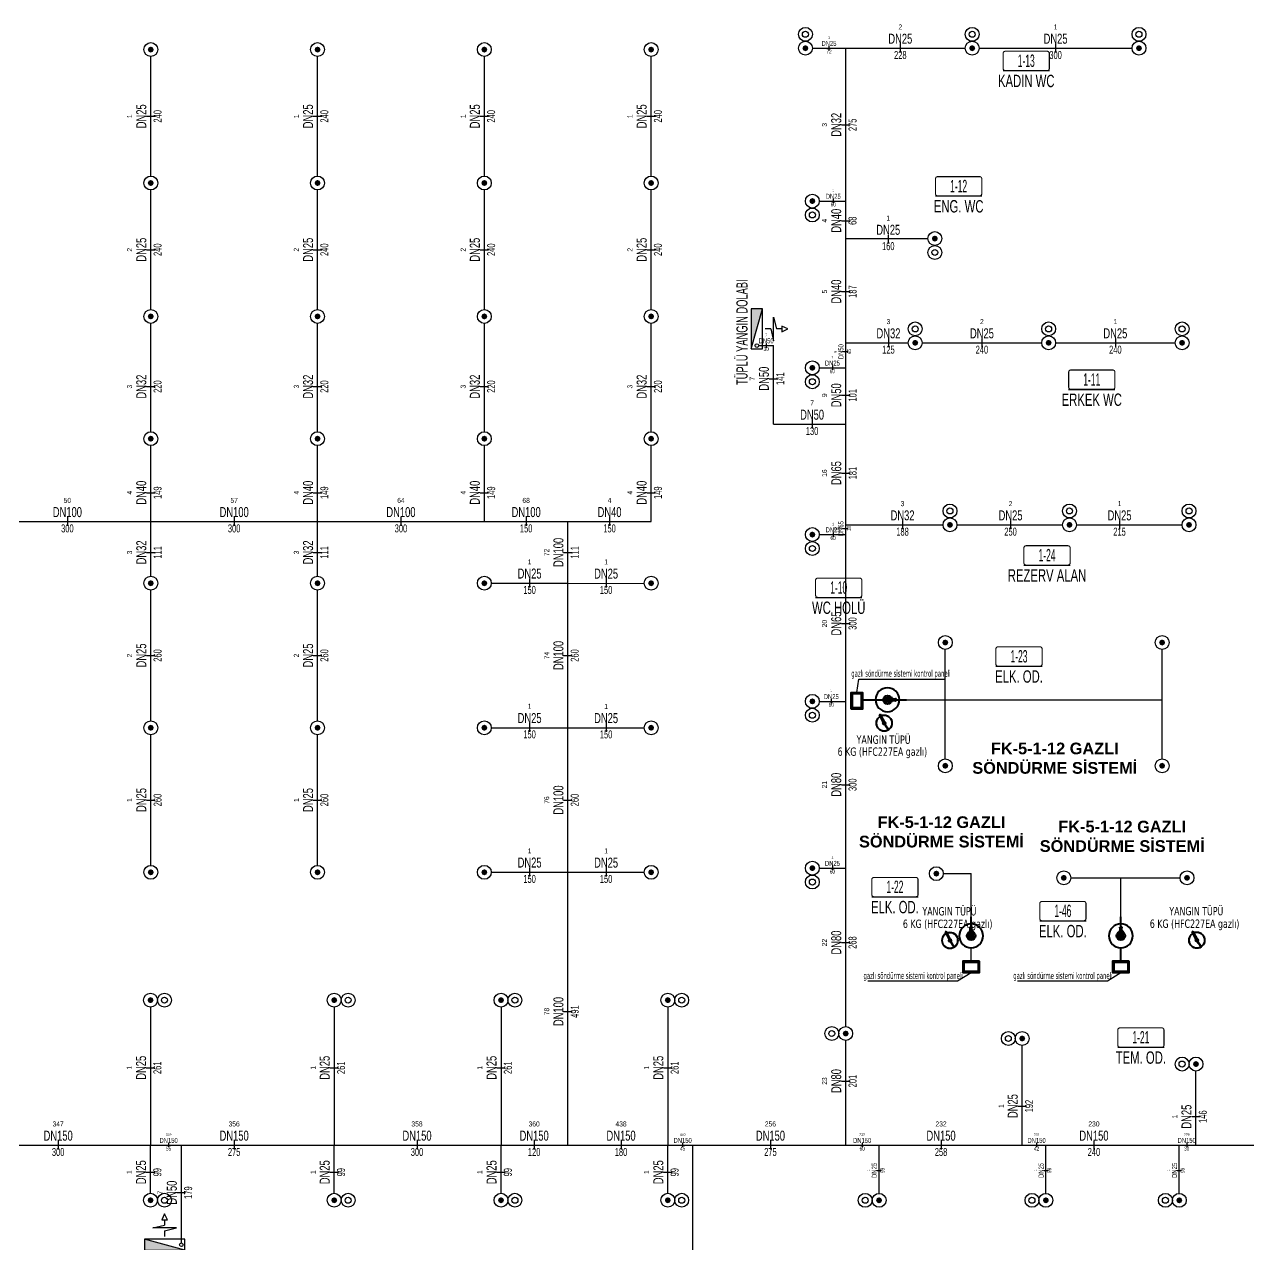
# Model space of a CAD drawing. Header units: centimetres. Extents: x 394264 to 551709, y 50011 to 59011.
# Drawn here: x 459923 to 462124, y 54523 to 56718 of the extents above; entities that cross this region are included whole.
import ezdxf
from ezdxf.enums import TextEntityAlignment as Align

# ---------------------------------------------------------------- set-up
doc = ezdxf.new("R2010")
doc.units = ezdxf.units.CM
doc.layers.get('0').update_dxf_attribs({"lineweight": 9})
for name, color, linetype in [('-M-MAHAL-DEBILER', 7, 'Continuous'), ('-M-MAHAL-ETIKET-NOT', 7, 'Continuous'), ('-M-MAHAL-ETIKET-NOTM', 7, 'Continuous'), ('-M-MAHAL-ETK-', 7, 'Continuous'), ('-M-MAHAL-HAVA-DEGISIM', 7, 'Continuous'), ('-M-MAHAL-NO', 7, 'Continuous'), ('-M-MAHAL-NOM', 7, 'Continuous'), ('-M-YNGN-BORUID', 7, 'Continuous'), ('-M-YNGN-BORUUZUN', 7, 'Continuous'), ('-M-YNGN-BORUYUK', 7, 'Continuous'), ('-M-YNGN-FHC', 1, 'Continuous'), ('-M-YNGN-SPR-YUK', 7, 'Continuous'), ('-M-YNGN-ZON3-CAP-', 7, 'Continuous'), ('-M-YNGN-ZON3-SPR-', 7, 'Continuous')]:
    doc.layers.add(name, color=color, linetype=linetype)
for name, color, linetype, lineweight in [('-M-SPRINKLER PIPE_GAS', 190, 'Y1', 30), ('-M-SPRINKLER PIPE_GAS-SPR-', 7, 'Continuous', 30), ('-M-YNGN-ZON3', 6, 'SP', 30), ('0-KRCN-YNG-BORU', 1, 'boruYLINE', 40), ('0-KRCN-YNG-T-SPRİNKLER-ÇAP', 2, 'Continuous', 30), ('0-MEK-YNG-YANGINDOLABI', 171, 'Continuous', 35), ('0-MEK-YNG-YAZI', 71, 'Continuous', 35)]:
    doc.layers.add(name, color=color, linetype=linetype, lineweight=lineweight)
doc.layers.add('-M-YNGN-SPR-CAPCIZGI', color=188, linetype='Continuous', plot=False)
doc.styles.add('-M-ISSO-TEXT-TTF', font='ARIALN.TTF')
doc.styles.add('-M-MHLETK-NOT', font='romans.shx', dxfattribs={"width": 0.7})
doc.styles.add('-M-MHLETK-TEXT', font='ARIALN.TTF', dxfattribs={"width": 0.7})
doc.styles.add('CAP', font='ARIALNB.TTF')
doc.styles.add('CIZGI', font='tahoma.ttf', dxfattribs={"width": 0.8, "oblique": 20})
doc.styles.add('HCAD', font='HCAD.SHX', dxfattribs={"width": 0.8, "height": 0.2})
doc.styles.add('Kalin02', font='arialbd.ttf')
doc.styles.add('PIPESIZE', font='hcad.shx', dxfattribs={"width": 0.8})
doc.styles.add('ROMANS', font='tahoma.ttf', dxfattribs={"width": 0.8})
doc.styles.add('SPR-NOT', font='romans.shx')
doc.styles.get("Standard").update_dxf_attribs({"font": 'arial.ttf'})
doc.styles.add('YAZI', font='arial.ttf', dxfattribs={"width": 0.6, "height": 40})
doc.styles.add('ÇAP', font='tahoma.ttf')
doc.linetypes.add('boruYLINE', pattern='A,50,-0.8,["Y",CAP,S=7,R=0,X=0,Y=-3],-7', length=57.8)
doc.linetypes.add('SP', pattern='A,2,-0.1,["SP",CIZGI,S=0.14,R=0.2,X=0,Y=-0.07],-0.255', length=2.355)
doc.linetypes.add('Y1', pattern='A,2,-0.15,["Y",Standard,S=0.2,R=0.2,X=0,Y=-0.1],-0.25', length=2.4)

# ---------------------------------------------------------------- blocks, each defined once
blk = doc.blocks.new('M-MHLETK-YNG')
at = {"layer": '-M-MAHAL-ETIKET-NOTM', "color": 3, "style": '-M-ISSO-TEXT-TTF', "width": 0.8, "flags": 8}
blk.add_attdef('MAH-ADI2', text='', height=1.11, dxfattribs=at).set_placement((0, -2.55), align=Align.MIDDLE_CENTER)
at = {"layer": '-M-MAHAL-HAVA-DEGISIM', "style": '-M-MHLETK-NOT', "width": 0.5, "flags": 8}
blk.add_attdef('HAVADEG', text='', height=0.6, dxfattribs=at).set_placement((0, 3.61), align=Align.MIDDLE_CENTER)
blk.add_wipeout([(-2.08, 1.74), (2.08, 1.74), (2.08, 0), (-2.08, 0)]).dxf.layer = '-M-MAHAL-ETK-'
at = {"layer": '-M-MAHAL-ETK-', "color": 0}
for p, q in [((-2.08, 0), (2.08, 0)), ((-1.16, 0), (-1.16, 0))]:
    blk.add_line(p, q, dxfattribs=at)
blk.add_lwpolyline([(-1.88, 1.74, 0.1, 0.1, 0), (1.88, 1.74, 0.1, 0.1, -0.414214), (2.08, 1.54, 0.1, 0.1, 0), (2.08, 0.2, 0.1, 0.1, -0.414214), (1.88, 0, 0.1, 0.1, 0), (-1.88, 0, 0.1, 0.1, -0.414214), (-2.08, 0.2, 0.1, 0.1, 0), (-2.08, 1.54, 0.1, 0.1, -0.414214)], format="xyseb", close=True, dxfattribs=at)
at = {"layer": '-M-MAHAL-DEBILER', "color": 4, "style": '-M-MHLETK-NOT', "width": 0.5, "flags": 8}
blk.add_attdef('DEBIS', text='', height=0.4, dxfattribs=at).set_placement((-2.17, 2.15), align=Align.MIDDLE_CENTER)
at = {"layer": '-M-MAHAL-DEBILER', "color": 191, "style": '-M-MHLETK-NOT', "width": 0.5, "flags": 8}
blk.add_attdef('DEBIR', text='', height=0.4, dxfattribs=at).set_placement((-1.61, 2.15), align=Align.MIDDLE_CENTER)
at = {"layer": '-M-MAHAL-DEBILER', "color": 31, "style": '-M-MHLETK-NOT', "width": 0.5, "flags": 8}
blk.add_attdef('DEBIF', text='', height=0.4, dxfattribs=at).set_placement((1.59, 2.15), align=Align.MIDDLE_CENTER)
at = {"layer": '-M-MAHAL-DEBILER', "color": 1, "style": '-M-MHLETK-NOT', "width": 0.5, "flags": 8}
blk.add_attdef('DEBIE', text='', height=0.4, dxfattribs=at).set_placement((2.32, 2.15), align=Align.MIDDLE_CENTER)
at = {"layer": '-M-MAHAL-ETIKET-NOT', "color": 3}
for tag, height, style, width, flags, p in [('KIS', 0.04, '-M-MHLETK-NOT', 0.5, 9, (-2.59, 1.62)), ('ALAN', 0.04, '-M-MHLETK-NOT', 0.5, 9, (-2.58, 1.56)), ('RH', 0.04, '-M-MHLETK-NOT', 0.5, 9, (-2.39, 1.62)), ('YUKSEKLIK', 0.04, '-M-MHLETK-NOT', 0.5, 9, (-2.32, 1.56)), ('YAZ', 0.04, '-M-MHLETK-NOT', 0.5, 9, (-2.18, 1.62)), ('MAH-ADI', 1.11, '-M-ISSO-TEXT-TTF', 0.8, 8, (0, -0.93))]:
    blk.add_attdef(tag, text='', height=height, dxfattribs=dict(at, style=style, width=width, flags=flags)).set_placement(p, align=Align.MIDDLE_CENTER)
at = {"layer": '-M-MAHAL-ETIKET-NOT', "color": 3, "style": '-M-MHLETK-NOT', "width": 0.5, "flags": 9}
for tag, p, height in [('HL', (-2.62, 1.49), 0.0286), ('KLKTR', (-2.62, 1.42), 0.04), ('RDY-BOY1', (-2.61, 1.37), 0.0286), ('RDY-BOY2', (-2.61, 1.32), 0.0286), ('RDY-BOY3', (-2.61, 1.27), 0.0286), ('RDY-BOY4', (-2.61, 1.22), 0.0286), ('KON-BOY1', (-2.61, 1.14), 0.0286), ('KON-BOY2', (-2.61, 1.09), 0.0286), ('HLA', (-2.52, 1.49), 0.0286), ('RDY-TIP1', (-2.5, 1.37), 0.0286), ('RDY-TIP2', (-2.5, 1.32), 0.0286), ('RDY-TIP3', (-2.5, 1.27), 0.0286), ('RDY-TIP4', (-2.5, 1.22), 0.0286), ('KON-TIP1', (-2.5, 1.14), 0.0286), ('KON-TIP2', (-2.5, 1.09), 0.0286), ('RDY-ADET1', (-2.39, 1.37), 0.0286), ('RDY-ADET2', (-2.39, 1.32), 0.0286), ('RDY-ADET3', (-2.39, 1.27), 0.0286), ('RDY-ADET4', (-2.39, 1.22), 0.0286), ('KON-ADET1', (-2.39, 1.14), 0.0286), ('KON-ADET2', (-2.39, 1.09), 0.0286), ('RDY-ISI1', (-2.27, 1.37), 0.0286), ('RDY-ISI2', (-2.27, 1.32), 0.0286), ('RDY-ISI3', (-2.27, 1.27), 0.0286), ('RDY-ISI4', (-2.27, 1.22), 0.0286), ('KON-ISI1', (-2.27, 1.14), 0.0286), ('KON-ISI2', (-2.27, 1.09), 0.0286), ('SHG', (-2.23, 1.49), 0.0286), ('AHU', (-2.23, 1.44), 0.0286), ('LHG', (-2.13, 1.49), 0.0286), ('RDY-BNP1', (-2.1, 1.37), 0.0286), ('RDY-BNP2', (-2.1, 1.32), 0.0286), ('RDY-BNP3', (-2.1, 1.27), 0.0286), ('RDY-BNP4', (-2.1, 1.22), 0.0286), ('KON-BNP1', (-2.1, 1.14), 0.0286), ('KON-BNP2', (-2.1, 1.09), 0.0286), ('HG', (-2.04, 1.49), 0.0286), ('HGA', (-1.96, 1.49), 0.0286), ('EF', (-1.96, 1.44), 0.0286), ('RDY-BNK1', (-1.96, 1.37), 0.0286), ('RDY-BNK2', (-1.96, 1.32), 0.0286), ('RDY-BNK3', (-1.96, 1.27), 0.0286), ('RDY-BNK4', (-1.96, 1.22), 0.0286), ('KON-BNK1', (-1.96, 1.14), 0.0286), ('KON-BNK2', (-1.96, 1.09), 0.0286), ('KON-BOY3', (-2.61, 1.04), 0.0286), ('FCU-TIP1', (-2.61, 0.96), 0.0286), ('FCU-TIP2', (-2.61, 0.91), 0.0286), ('FCU-TIP3', (-2.61, 0.86), 0.0286), ('VRV-TIP1', (-2.61, 0.76), 0.0286), ('VRV-TIP2', (-2.61, 0.71), 0.0286), ('FCU-ADET1', (-2.52, 0.96), 0.0286), ('FCU-ADET2', (-2.52, 0.91), 0.0286), ('FCU-ADET3', (-2.52, 0.86), 0.0286), ('VRV-ADET1', (-2.52, 0.76), 0.0286), ('VRV-ADET2', (-2.52, 0.71), 0.0286), ('KON-TIP3', (-2.5, 1.04), 0.0286), ('FCU-KAP1', (-2.4, 0.96), 0.0286), ('FCU-KAP2', (-2.4, 0.91), 0.0286), ('FCU-KAP3', (-2.4, 0.86), 0.0286), ('VRV-KAP1', (-2.4, 0.76), 0.0286), ('VRV-KAP2', (-2.4, 0.71), 0.0286), ('KON-ADET3', (-2.39, 1.04), 0.0286), ('FCU-DUY1', (-2.27, 0.96), 0.0286), ('FCU-DUY2', (-2.27, 0.91), 0.0286), ('FCU-DUY3', (-2.27, 0.86), 0.0286), ('VRV-DUY1', (-2.27, 0.76), 0.0286), ('VRV-DUY2', (-2.27, 0.71), 0.0286), ('KON-ISI3', (-2.27, 1.04), 0.0286), ('FCU-SOG1', (-2.15, 0.96), 0.0286), ('FCU-SOG2', (-2.15, 0.91), 0.0286), ('FCU-SOG3', (-2.15, 0.86), 0.0286), ('VRV-SOG1', (-2.15, 0.76), 0.0286), ('VRV-SOG2', (-2.15, 0.71), 0.0286), ('KON-BNP3', (-2.1, 1.04), 0.0286), ('FCU-ISI1', (-2.04, 0.96), 0.0286), ('FCU-ISI2', (-2.04, 0.91), 0.0286), ('FCU-ISI3', (-2.04, 0.86), 0.0286), ('VRV-ISI1', (-2.04, 0.76), 0.0286), ('VRV-ISI2', (-2.04, 0.71), 0.0286), ('KON-BNK3', (-1.96, 1.04), 0.0286), ('FCU-DEBI1', (-1.95, 0.96), 0.0286), ('FCU-DEBI2', (-1.95, 0.91), 0.0286), ('FCU-DEBI3', (-1.95, 0.86), 0.0286), ('VRV-DEBI1', (-1.95, 0.76), 0.0286), ('VRV-DEBI2', (-1.95, 0.71), 0.0286), ('FCU-BNP1', (-1.83, 0.96), 0.0286), ('FCU-BNP2', (-1.83, 0.91), 0.0286), ('FCU-BNP3', (-1.83, 0.86), 0.0286), ('VRV-BNP1', (-1.83, 0.76), 0.0286), ('VRV-BNP2', (-1.83, 0.71), 0.0286), ('FCU-BNK1', (-1.61, 0.96), 0.0286), ('FCU-BNK2', (-1.61, 0.91), 0.0286), ('FCU-BNK3', (-1.61, 0.86), 0.0286), ('VRV-BNK1', (-1.61, 0.76), 0.0286), ('VRV-BNK2', (-1.61, 0.71), 0.0286)]:
    blk.add_attdef(tag, p, '', height=height, dxfattribs=at)
at = {"layer": '-M-MAHAL-HAVA-DEGISIM', "style": '-M-MHLETK-NOT', "width": 0.5, "flags": 8}
blk.add_attdef('HAVA', text='', height=0.6, dxfattribs=at).set_placement((0, 2.4), align=Align.MIDDLE_CENTER)
at = {"layer": '-M-MAHAL-NO', "color": 7, "style": '-M-MHLETK-TEXT', "width": 0.6, "flags": 8}
blk.add_attdef('MAH-NO', text='', height=1.11, dxfattribs=at).set_placement((0, 0.89), align=Align.MIDDLE_CENTER)
at = {"layer": '-M-MAHAL-NOM', "color": 7, "style": '-M-MHLETK-TEXT', "width": 0.6, "flags": 8}
blk.add_attdef('MAH-NOM', text='', height=1.11, dxfattribs=at).set_placement((0, 0.89), align=Align.MIDDLE_CENTER)
blk = doc.blocks.new('G$C03FB175B')
at = {"layer": '0-MEK-YNG-YANGINDOLABI', "linetype": 'Continuous'}
for p, q in [((-8.8, 15.1), (-6.6, 16.3)), ((0.8, -3.4), (-8.8, 15.1)), ((3, -2), (-6.6, 16.3)), ((0.8, -3.4), (3, -2))]:
    blk.add_line(p, q, dxfattribs=at)
blk.add_circle((0, 0), 14.6, dxfattribs=at)
at = {"layer": '0-MEK-YNG-YANGINDOLABI', "color": 200}
for radius in [13.8, 2.8, 2.06]:
    blk.add_circle((0, 0), radius, dxfattribs=at)
for centre, radius, start, end in [((30.3, 11.3), 32.5, 206.37, 226.4618), ((28.1, 10), 28.5, 205.7033, 228.3821)]:
    blk.add_arc(centre, radius, start, end, dxfattribs=at)
blk = doc.blocks.new('A$C720C2B39')
at = {"layer": '0-KRCN-YNG-BORU', "color": 2}
for p, q in [((10.1, -9.1), (7.9, -9.1)), ((7.9, -9.1), (7.9, -10.4)), ((8.7, -9.6), (8.5, -9.8)), ((8.5, -9.8), (8.5, -10.2)), ((8.5, -10.2), (8.5, -14.1)), ((8.7, -4.9), (11.4, -4.9)), ((8.7, -5.5), (8.7, -4.9)), ((10, -5.5), (8.7, -5.5)), ((10.1, -9.6), (8.7, -9.6)), ((8.8, -10.2), (8.8, -9.6)), ((8.8, -13.7), (8.8, -10.2)), ((8.9, -9.1), (8.9, -10.1)), ((9, -9.1), (9, -5.5)), ((10, -5.5), (11.4, -5.5)), ((10, -9.1), (12.1, -9.1)), ((10, -9.6), (11.4, -9.6)), ((11, -9.1), (11, -5.5)), ((11.1, -9.1), (11.1, -10.1)), ((11.3, -10.2), (11.3, -9.6)), ((11.3, -10.2), (11.3, -9.8)), ((11.3, -13.8), (11.3, -10.2)), ((11.4, -5.5), (11.4, -4.9)), ((11.4, -9.6), (11.5, -9.8)), ((11.5, -9.8), (11.5, -10.2)), ((11.5, -10.2), (11.5, -14.1)), ((12.1, -9.1), (12.1, -10.5))]:
    blk.add_line(p, q, dxfattribs=at)
at = {"layer": '0-KRCN-YNG-BORU', "linetype": 'Continuous'}
blk.add_circle((10, -15), 14, dxfattribs=at)
at = {"layer": '0-KRCN-YNG-BORU', "extrusion": (0, 0, -1)}
blk.add_ellipse((10, -15), major_axis=(-3.53, -3.53), ratio=1, start_param=1.570796326794881, end_param=7.853981633974467, dxfattribs=at)
at = {"layer": '0-KRCN-YNG-BORU', "color": 2, "extrusion": (0, 0, -1)}
for centre, major_axis, start_param, end_param in [((8, -13.5), (-0.831, -0.831), 5.885701, 9.508103), ((10, -15), (-1.25, -1.25), 1.570796326794851, 7.853981633974437), ((10.8, -12.6), (-0.831, -0.831), 0.859153, 4.481554), ((12.5, -15), (-0.831, -0.831), 2.11579, 5.738191), ((8, -16.4), (-0.831, -0.831), 4.629064, 8.251465), ((10.8, -17.3), (0.831, -0.831), 4.943224, 8.565625)]:
    blk.add_ellipse(centre, major_axis=major_axis, ratio=1, start_param=start_param, end_param=end_param, dxfattribs=at)
for major_axis in [(-1.75, -1.75), (-0.54, 0.54)]:
    blk.add_ellipse((10, -15), major_axis=major_axis, ratio=1, dxfattribs=at)
blk = doc.blocks.new('Z$W@#30031')
at = {"layer": '0-KRCN-YNG-BORU'}
blk.add_line((3.6, -4), (9.5, -14.9), dxfattribs=at)
at = {"linetype": 'Continuous', "rotation": 208.4401561109014}
blk.add_blockref('A$C720C2B39', (14.8, -3.6), dxfattribs=at)
blk = doc.blocks.new('SP-C-UP-12')
at = {"ltscale": 10}
blk.add_line((0, 0), (0, 0), dxfattribs=at)
at = {"color": 1, "linetype": 'Continuous'}
blk.add_circle((0, 0), 12.5, dxfattribs=at)
at = {"ltscale": 10}
for points in [[(-5.4, 0), (-3.8, 3.8), (-3.8, -3.8), (0, 5.4)], [(-3.8, -3.8), (0, 5.4), (0, -5.4), (3.8, 3.8)], [(0, -5.4), (3.8, 3.8), (3.8, -3.8), (5.4, 0)]]:
    blk.add_solid(points, dxfattribs=at)
at = {"layer": '-M-YNGN-SPR-YUK', "style": 'SPR-NOT', "width": 0.5, "flags": 9}
for tag, p in [('YUK', (0, 17.8)), ('CAP', (0, 14.4)), ('TIP', (0.2, 10.8))]:
    blk.add_attdef(tag, text='', height=2.5, dxfattribs=at).set_placement(p, align=Align.MIDDLE_CENTER)
blk = doc.blocks.new('-M-Yangın_not')
at = {"color": 7, "linetype": 'ByBlock'}
blk.add_wipeout([(139, 36.7), (139, -36.6), (-139, -36.6), (-139, 36.7)], dxfattribs=at)
blk.add_wipeout([(139, -36.7), (139, 36.7), (-139, 36.7), (-139, -36.7)], dxfattribs=at)
at = {"color": 0, "linetype": 'ByBlock', "width": 0.9}
for tag, p in [('ALAN', (1.9, 16.7)), ('MODUL', (1.9, -16.7))]:
    blk.add_attdef(tag, text='', height=20, dxfattribs=at).set_placement(p, align=Align.MIDDLE_CENTER)
blk = doc.blocks.new('SPRYD01')
at = {"layer": '-M-YNGN-FHC', "linetype": 'Continuous'}
blk.add_line((0, 0), (0, 0), dxfattribs=at)
at = {"color": 0, "linetype": 'ByBlock'}
for p, q in [((10, 6), (-10, -66)), ((-30.1, -8.8), (-30.1, -51.2)), ((-25.1, -30), (-30.1, -8.8)), ((-44.8, -25), (-55.5, -30)), ((-55.5, -30), (-44.8, -35)), ((-44.8, -35), (-44.8, -25)), ((-44.8, -30), (-35.1, -30)), ((-30.1, -51.2), (-35.1, -30)), ((-25.1, -30), (-15, -30))]:
    blk.add_line(p, q, dxfattribs=at)
blk.add_lwpolyline([(-10, -66), (10, -66), (10, 6), (-10, 6)], close=True, dxfattribs=at)
at = {"color": 1, "linetype": 'ByBlock'}
blk.add_lwpolyline([(10, 6), (-10, -66), (10, -66)], close=True, dxfattribs=at)
at = {"color": 0, "linetype": 'ByBlock'}
blk.add_circle((0, 0), 3.25, dxfattribs=at)
at = {"color": 1, "linetype": 'ByBlock'}
blk.add_solid([(10, 6), (-10, -66), (10, -66)], dxfattribs=at)
at = {"layer": '-M-YNGN-SPR-YUK', "style": 'SPR-NOT', "width": 0.5, "flags": 9}
for tag, p in [('YUK', (0, 17.8)), ('CAP', (0, 14.4)), ('TIP', (0.2, 10.8))]:
    blk.add_attdef(tag, text='', height=2.5, dxfattribs=at).set_placement(p, align=Align.MIDDLE_CENTER)
blk = doc.blocks.new('SP-C-PU-12')
at = {"ltscale": 10}
blk.add_line((0, 0), (0, 0), dxfattribs=at)
at = {"color": 1, "linetype": 'Continuous'}
for centre in [(0, 0), (25, 0)]:
    blk.add_circle(centre, 12.5, dxfattribs=at)
at = {"ltscale": 10}
blk.add_circle((25, 0), 5.37, dxfattribs=at)
for points in [[(-5.4, 0), (-3.8, 3.8), (-3.8, -3.8), (0, 5.4)], [(-3.8, -3.8), (0, 5.4), (0, -5.4), (3.8, 3.8)], [(0, -5.4), (3.8, 3.8), (3.8, -3.8), (5.4, 0)]]:
    blk.add_solid(points, dxfattribs=at)
at = {"layer": '-M-YNGN-SPR-YUK', "style": 'SPR-NOT', "width": 0.5, "flags": 9}
for tag, p in [('YUK', (0, 17.8)), ('CAP', (0, 14.4)), ('TIP', (0.2, 10.8))]:
    blk.add_attdef(tag, text='', height=2.5, dxfattribs=at).set_placement(p, align=Align.MIDDLE_CENTER)
blk = doc.blocks.new('SPRKL100')
at = {"layer": '-M-YNGN-SPR-CAPCIZGI'}
blk.add_line((0, 0.43), (0, -0.43), dxfattribs=at)
at = {"layer": '-M-YNGN-BORUID', "color": 0, "style": 'HCAD', "width": 0.8, "flags": 1}
blk.add_attdef('DIC', text='', height=0.4, dxfattribs=at).set_placement((0, -1.69), align=Align.CENTER)
at = {"layer": '-M-YNGN-BORUUZUN', "color": 0, "style": 'HCAD', "width": 0.7}
blk.add_attdef('BOY', text='', height=0.8, dxfattribs=at).set_placement((0, -1.08), align=Align.CENTER)
at = {"layer": '-M-YNGN-BORUYUK', "color": 6, "style": 'PIPESIZE', "width": 0.8}
blk.add_attdef('YUK', text='', height=0.5, dxfattribs=at).set_placement((0, 1.87), align=Align.CENTER)
at = {"color": 0, "style": 'PIPESIZE', "width": 0.7}
blk.add_attdef('CAP', text='', height=1, dxfattribs=at).set_placement((0, 0.45), align=Align.CENTER)
blk = doc.blocks.new('A$C69E72E1E')
at = {"layer": '-M-YNGN-ZON3', "ltscale": 50}
for p, q in [((461339.7, 56675.1), (461399.7, 56675.1)), ((461399.7, 56400.1), (461399.7, 56675.1)), ((461399.7, 56675.1), (461614.7, 56675.1)), ((461639.7, 56675.1), (461914.7, 56675.1)), ((460149.7, 56445.1), (460149.7, 56660.1)), ((460449.7, 56445.1), (460449.7, 56660.1)), ((460749.7, 56445.1), (460749.7, 56660.1)), ((461049.7, 56445.1), (461049.7, 56660.1)), ((460149.7, 56205.1), (460149.7, 56420.1)), ((460449.7, 56205.1), (460449.7, 56420.1)), ((460749.7, 56205.1), (460749.7, 56420.1)), ((461049.7, 56205.1), (461049.7, 56420.1)), ((461352.2, 56400.1), (461399.7, 56400.1)), ((461399.7, 56332.6), (461399.7, 56400.1)), ((461399.7, 56145.1), (461399.7, 56332.6)), ((461399.7, 56332.6), (461547.5, 56332.6)), ((460149.7, 55985.1), (460149.7, 56180.1)), ((460449.7, 55985.1), (460449.7, 56180.1)), ((460749.7, 55985.1), (460749.7, 56180.1)), ((461049.7, 55985.1), (461049.7, 56180.1)), ((461399.7, 56145.1), (461512.2, 56145.1)), ((461399.7, 56100.1), (461399.7, 56145.1)), ((461537.2, 56145.1), (461752.2, 56145.1)), ((461777.2, 56145.1), (461992.2, 56145.1)), ((461243.1, 56140.1), (461269.9, 56140.1)), ((461269.9, 55998.7), (461269.9, 56140.1)), ((461352.2, 56100.1), (461399.7, 56100.1)), ((461399.7, 55998.7), (461399.7, 56100.1)), ((461269.9, 55998.7), (461399.7, 55998.7)), ((461399.7, 55817.6), (461399.7, 55998.7)), ((460149.7, 55823.5), (460149.7, 55960.1)), ((460449.7, 55823.5), (460449.7, 55960.1)), ((460749.7, 55823.5), (460749.7, 55960.1)), ((461049.7, 55823.5), (461049.7, 55960.1)), ((459849.7, 55823.5), (460149.7, 55823.5)), ((460149.7, 55823.5), (460449.7, 55823.5)), ((460149.7, 55725.1), (460149.7, 55823.5)), ((460449.7, 55823.5), (460749.7, 55823.5)), ((460449.7, 55725.1), (460449.7, 55823.5)), ((460749.7, 55823.5), (460900, 55823.5)), ((460900, 55823.5), (461049.7, 55823.5)), ((460900, 55712.5), (460900, 55823.5)), ((461399.7, 55817.6), (461574.7, 55817.6)), ((461399.7, 55800.1), (461399.7, 55817.6)), ((461599.7, 55817.6), (461789.7, 55817.6)), ((461814.7, 55817.6), (462004.7, 55817.6)), ((461352.2, 55800.1), (461399.7, 55800.1)), ((461399.7, 55500.1), (461399.7, 55800.1)), ((460762.2, 55712.6), (460900, 55712.5)), ((460900, 55712.5), (461037.2, 55712.4)), ((460900, 55452.6), (460900, 55712.5)), ((460149.7, 55465.1), (460149.7, 55700.1)), ((460449.7, 55465.1), (460449.7, 55700.1)), ((461352.2, 55500.1), (461399.7, 55500.1)), ((461399.7, 55200.1), (461399.7, 55500.1)), ((460149.7, 55205.1), (460149.7, 55440.1)), ((460449.7, 55205.1), (460449.7, 55440.1)), ((460762.2, 55452.6), (460900, 55452.6)), ((460900, 55452.6), (461037.2, 55452.6)), ((460900, 55192.6), (460900, 55452.6)), ((461352.2, 55200.1), (461399.7, 55200.1)), ((461399.7, 54932.3), (461399.7, 55200.1)), ((460762.2, 55192.6), (460900, 55192.6)), ((460900, 54701.7), (460900, 55192.6)), ((460900, 55192.6), (461037.2, 55192.6)), ((460149.3, 54950.1), (460149.3, 54701.7)), ((460479.7, 54950.1), (460479.7, 54701.7)), ((460779.7, 54950.1), (460779.7, 54701.7)), ((461079.7, 54950.1), (461079.7, 54701.7)), ((461399.7, 54915), (461399.7, 54932.3)), ((461399.7, 54701.7), (461399.7, 54890)), ((461717.2, 54701.7), (461717.2, 54881.1)), ((462029.7, 54701.7), (462029.7, 54835.1)), ((459849.7, 54701.7), (460149.3, 54701.7)), ((460149.3, 54615.1), (460149.3, 54701.7)), ((460149.7, 54701.7), (460204.7, 54701.7)), ((460204.7, 54525.8), (460204.7, 54701.7)), ((460204.7, 54701.7), (460479.7, 54701.7)), ((460479.7, 54701.7), (460779.7, 54701.7)), ((460479.7, 54615.1), (460479.7, 54701.7)), ((460779.7, 54701.7), (460900, 54701.7)), ((460779.7, 54615.1), (460779.7, 54701.7)), ((460900, 54701.7), (461079.7, 54701.7)), ((461079.7, 54701.7), (461125, 54701.7)), ((461079.7, 54615.1), (461079.7, 54701.7)), ((461125, 54701.7), (461399.7, 54701.7)), ((461125, 52671.1), (461125, 54701.7)), ((461399.7, 54701.7), (461459.7, 54701.7)), ((461459.7, 54701.7), (461717.2, 54701.7)), ((461459.7, 54615), (461459.7, 54701.7)), ((461717.2, 54701.7), (461759.7, 54701.7)), ((461759.7, 54701.7), (461999.7, 54701.7)), ((461759.7, 54615), (461759.7, 54701.7)), ((461999.7, 54615), (461999.7, 54701.7)), ((461999.7, 54701.7), (462029.7, 54701.7)), ((462029.7, 54701.7), (462268.6, 54701.7))]:
    blk.add_line(p, q, dxfattribs=at)
at = {"layer": '-M-YNGN-ZON3-CAP-'}
for p, xscale, yscale, zscale, values in [((461497.9, 56675.1), 18, 18, 18, {'YUK': '2', 'CAP': 'DN25', 'BOY': '228'}), ((461777.2, 56675.1), 18, 18, 18, {'YUK': '1', 'CAP': 'DN25', 'BOY': '300'}), ((461369.6, 56675.1), 9, 9, 9, {'YUK': '1', 'CAP': 'DN25', 'BOY': '72'}), ((461377.3, 56400.1), 9, 9, 9, {'YUK': '1', 'CAP': 'DN25', 'BOY': '60'}), ((461476.2, 56331.3), 18, 18, 18, {'YUK': '1', 'CAP': 'DN25', 'BOY': '160'}), ((461476.6, 56145.1), 18, 18, 18, {'YUK': '3', 'CAP': 'DN32', 'BOY': '125'}), ((461644.7, 56145.1), 18, 18, 18, {'YUK': '2', 'CAP': 'DN25', 'BOY': '240'}), ((461884.7, 56145.1), 18, 18, 18, {'YUK': '1', 'CAP': 'DN25', 'BOY': '240'}), ((461256.6, 56140.1), 9, 9, 9, {'YUK': '7', 'CAP': 'DN50', 'BOY': '30'}), ((461375.7, 56100.1), 9, 9, 9, {'YUK': '1', 'CAP': 'DN25', 'BOY': '60'}), ((461339.2, 55998.7), 18, 18, 18, {'YUK': '7', 'CAP': 'DN50', 'BOY': '130'}), ((459999.7, 55823.5), 18, 18, 18, {'YUK': '50', 'CAP': 'DN100', 'BOY': '300'}), ((460299.7, 55823.5), 18, 18, 18, {'YUK': '57', 'CAP': 'DN100', 'BOY': '300'}), ((460599.7, 55823.5), 18, 18, 18, {'YUK': '64', 'CAP': 'DN100', 'BOY': '300'}), ((460824.9, 55823.5), 18, 18, 18, {'YUK': '68', 'CAP': 'DN100', 'BOY': '150'}), ((460974.9, 55823.5), 18, 18, 18, {'YUK': '4', 'CAP': 'DN40', 'BOY': '150'}), ((461501.9, 55817.6), 18, 18, 18, {'YUK': '3', 'CAP': 'DN32', 'BOY': '188'}), ((461696.2, 55817.6), 18, 18, 18, {'YUK': '2', 'CAP': 'DN25', 'BOY': '250'}), ((461892.2, 55817.6), 18, 18, 18, {'YUK': '1', 'CAP': 'DN25', 'BOY': '215'}), ((461377, 55800.1), 9, 9, 9, {'YUK': '1', 'CAP': 'DN25', 'BOY': '60'}), ((461373.7, 55500.1), 9, 9, 9, {'YUK': '1', 'CAP': 'DN25', 'BOY': '60'}), ((461375.9, 55200.1), 9, 9, 9, {'YUK': '1', 'CAP': 'DN25', 'BOY': '60'}), ((459983.1, 54701.7), 18, 18, 18, {'YUK': '347', 'CAP': 'DN150', 'BOY': '300'}), ((460299.7, 54701.7), 18, 18, 18, {'YUK': '356', 'CAP': 'DN150', 'BOY': '275'}), ((460628.6, 54701.7), 18, 18, 18, {'YUK': '358', 'CAP': 'DN150', 'BOY': '300'}), ((460839.3, 54701.7), 18, 18, 18, {'YUK': '360', 'CAP': 'DN150', 'BOY': '120'}), ((460995.6, 54701.7), 18, 18, 18, {'YUK': '438', 'CAP': 'DN150', 'BOY': '180'}), ((461264.3, 54701.7), 18, 18, 18, {'YUK': '256', 'CAP': 'DN150', 'BOY': '275'}), ((461571.2, 54701.7), 18, 18, 18, {'YUK': '232', 'CAP': 'DN150', 'BOY': '258'}), ((461846.2, 54701.7), 18, 18, 18, {'YUK': '230', 'CAP': 'DN150', 'BOY': '240'}), ((460181.8, 54701.7), 9, 9, 9, {'YUK': '349', 'CAP': 'DN150', 'BOY': '55'}), ((461106.4, 54701.7), 9, 9, 9, {'YUK': '440', 'CAP': 'DN150', 'BOY': '45'}), ((461429.3, 54701.7), 9, 9, 9, {'YUK': '233', 'CAP': 'DN150', 'BOY': '60'}), ((461743, 54701.7), 9, 9, 9, {'YUK': '231', 'CAP': 'DN150', 'BOY': '42'}), ((462013, 54701.7), 9, 9, 9, {'YUK': '229', 'CAP': 'DN150', 'BOY': '30'})]:
    blk.add_blockref('SPRKL100', p, dxfattribs=dict(at, xscale=xscale, yscale=yscale, zscale=zscale)).add_auto_attribs(values)
for p, xscale, yscale, zscale, rotation, values in [((460149.7, 56552.6), 18, 18, 18, 90, {'YUK': '1', 'CAP': 'DN25', 'BOY': '240'}), ((460449.7, 56552.6), 18, 18, 18, 90, {'YUK': '1', 'CAP': 'DN25', 'BOY': '240'}), ((460749.7, 56552.6), 18, 18, 18, 90, {'YUK': '1', 'CAP': 'DN25', 'BOY': '240'}), ((461049.7, 56552.6), 18, 18, 18, 90, {'YUK': '1', 'CAP': 'DN25', 'BOY': '240'}), ((461399.7, 56537.3), 18, 18, 18, 90, {'YUK': '3', 'CAP': 'DN32', 'BOY': '275'}), ((461399.7, 56364.7), 18, 18, 18, 90, {'YUK': '4', 'CAP': 'DN40', 'BOY': '68'}), ((460149.7, 56312.6), 18, 18, 18, 90, {'YUK': '2', 'CAP': 'DN25', 'BOY': '240'}), ((460449.7, 56312.6), 18, 18, 18, 90, {'YUK': '2', 'CAP': 'DN25', 'BOY': '240'}), ((460749.7, 56312.6), 18, 18, 18, 90, {'YUK': '2', 'CAP': 'DN25', 'BOY': '240'}), ((461049.7, 56312.6), 18, 18, 18, 90, {'YUK': '2', 'CAP': 'DN25', 'BOY': '240'}), ((461399.7, 56237.3), 18, 18, 18, 90, {'YUK': '5', 'CAP': 'DN40', 'BOY': '187'}), ((461399.7, 56129.2), 9, 9, 9, 90, {'YUK': '8', 'CAP': 'DN50', 'BOY': '45'}), ((461269.6, 56080.6), 18, 18, 18, 90, {'YUK': '7', 'CAP': 'DN50', 'BOY': '141'}), ((460149.7, 56066.3), 18, 18, 18, 90, {'YUK': '3', 'CAP': 'DN32', 'BOY': '220'}), ((460449.7, 56066.3), 18, 18, 18, 90, {'YUK': '3', 'CAP': 'DN32', 'BOY': '220'}), ((460749.7, 56066.3), 18, 18, 18, 90, {'YUK': '3', 'CAP': 'DN32', 'BOY': '220'}), ((461049.7, 56066.3), 18, 18, 18, 90, {'YUK': '3', 'CAP': 'DN32', 'BOY': '220'}), ((461399.7, 56050.7), 18, 18, 18, 90, {'YUK': '9', 'CAP': 'DN50', 'BOY': '101'}), ((461399.7, 55910.7), 18, 18, 18, 90, {'YUK': '16', 'CAP': 'DN65', 'BOY': '181'}), ((460149.7, 55875.5), 18, 18, 18, 90, {'YUK': '4', 'CAP': 'DN40', 'BOY': '149'}), ((460449.7, 55875.5), 18, 18, 18, 90, {'YUK': '4', 'CAP': 'DN40', 'BOY': '149'}), ((460749.7, 55875.5), 18, 18, 18, 90, {'YUK': '4', 'CAP': 'DN40', 'BOY': '149'}), ((461049.7, 55875.5), 18, 18, 18, 90, {'YUK': '4', 'CAP': 'DN40', 'BOY': '149'}), ((461399.7, 55810.8), 9, 9, 9, 90, {'YUK': '19', 'CAP': 'DN65', 'BOY': '18'}), ((460900, 55768), 18, 18, 18, 90, {'YUK': '72', 'CAP': 'DN100', 'BOY': '111'}), ((460149.7, 55768), 18, 18, 18, 90, {'YUK': '3', 'CAP': 'DN32', 'BOY': '111'}), ((460449.7, 55768), 18, 18, 18, 90, {'YUK': '3', 'CAP': 'DN32', 'BOY': '111'}), ((460831.1, 55712.9), 18, 18, 18, 359.9591682782088, {'YUK': '1', 'CAP': 'DN25', 'BOY': '150'}), ((460968.7, 55712.8), 18, 18, 18, 359.9591682782088, {'YUK': '1', 'CAP': 'DN25', 'BOY': '150'}), ((461399.7, 55640.1), 18, 18, 18, 90, {'YUK': '20', 'CAP': 'DN65', 'BOY': '300'}), ((460149.7, 55582.6), 18, 18, 18, 90, {'YUK': '2', 'CAP': 'DN25', 'BOY': '260'}), ((460449.7, 55582.6), 18, 18, 18, 90, {'YUK': '2', 'CAP': 'DN25', 'BOY': '260'}), ((460900, 55582.6), 18, 18, 18, 90, {'YUK': '74', 'CAP': 'DN100', 'BOY': '260'}), ((460831.1, 55453), 18, 18, 18, 359.9591682782088, {'YUK': '1', 'CAP': 'DN25', 'BOY': '150'}), ((460968.7, 55452.9), 18, 18, 18, 359.9591682782088, {'YUK': '1', 'CAP': 'DN25', 'BOY': '150'}), ((461399.7, 55350.1), 18, 18, 18, 90, {'YUK': '21', 'CAP': 'DN80', 'BOY': '300'}), ((460149.7, 55322.6), 18, 18, 18, 90, {'YUK': '1', 'CAP': 'DN25', 'BOY': '260'}), ((460449.7, 55322.6), 18, 18, 18, 90, {'YUK': '1', 'CAP': 'DN25', 'BOY': '260'}), ((460900, 55322.6), 18, 18, 18, 90, {'YUK': '76', 'CAP': 'DN100', 'BOY': '260'}), ((460831.1, 55193), 18, 18, 18, 359.9591682782088, {'YUK': '1', 'CAP': 'DN25', 'BOY': '150'}), ((460968.7, 55192.9), 18, 18, 18, 359.9591682782088, {'YUK': '1', 'CAP': 'DN25', 'BOY': '150'}), ((461399.7, 55066.2), 18, 18, 18, 90, {'YUK': '22', 'CAP': 'DN80', 'BOY': '268'}), ((460900, 54942.1), 18, 18, 18, 90, {'YUK': '78', 'CAP': 'DN100', 'BOY': '491'}), ((460149.3, 54840.9), 18, 18, 18, 90, {'YUK': '1', 'CAP': 'DN25', 'BOY': '261'}), ((460479.7, 54840.9), 18, 18, 18, 90, {'YUK': '1', 'CAP': 'DN25', 'BOY': '261'}), ((460779.7, 54840.9), 18, 18, 18, 90, {'YUK': '1', 'CAP': 'DN25', 'BOY': '261'}), ((461079.7, 54840.9), 18, 18, 18, 90, {'YUK': '1', 'CAP': 'DN25', 'BOY': '261'}), ((461399.7, 54817), 18, 18, 18, 90, {'YUK': '23', 'CAP': 'DN80', 'BOY': '201'}), ((461717.2, 54772), 18, 18, 18, 90, {'YUK': '1', 'CAP': 'DN25', 'BOY': '192'}), ((462029.7, 54753), 18, 18, 18, 90, {'YUK': '1', 'CAP': 'DN25', 'BOY': '146'}), ((460149.3, 54653), 18, 18, 18, 90, {'YUK': '1', 'CAP': 'DN25', 'BOY': '99'}), ((460479.7, 54653), 18, 18, 18, 90, {'YUK': '1', 'CAP': 'DN25', 'BOY': '99'}), ((460779.7, 54653), 18, 18, 18, 90, {'YUK': '1', 'CAP': 'DN25', 'BOY': '99'}), ((461079.7, 54653), 18, 18, 18, 90, {'YUK': '1', 'CAP': 'DN25', 'BOY': '99'}), ((461459.7, 54656.3), 9, 9, 9, 90, {'YUK': '1', 'CAP': 'DN25', 'BOY': '99'}), ((461759.7, 54656.3), 9, 9, 9, 90, {'YUK': '1', 'CAP': 'DN25', 'BOY': '99'}), ((461999.7, 54656.3), 9, 9, 9, 90, {'YUK': '1', 'CAP': 'DN25', 'BOY': '99'}), ((460204.7, 54616.3), 18, 18, 18, 90, {'YUK': '7', 'CAP': 'DN50', 'BOY': '179'})]:
    blk.add_blockref('SPRKL100', p, dxfattribs=dict(at, xscale=xscale, yscale=yscale, zscale=zscale, rotation=rotation)).add_auto_attribs(values)
at = {"layer": '-M-YNGN-ZON3-SPR-', "color": 3, "rotation": 90}
for p in [(461327.2, 56675.1), (461627.2, 56675.1), (461927.2, 56675.1), (461524.7, 56145.1), (461764.7, 56145.1), (462004.7, 56145.1), (461587.2, 55817.6), (461802.2, 55817.6), (462017.2, 55817.6)]:
    blk.add_blockref('SP-C-PU-12', p, dxfattribs=at)
at = {"layer": '-M-YNGN-ZON3-SPR-'}
for p in [(460149.7, 56672.6), (460449.7, 56672.6), (460749.7, 56672.6), (461049.7, 56672.6), (460149.7, 56432.6), (460449.7, 56432.6), (460749.7, 56432.6), (461049.7, 56432.6), (460149.7, 56192.6), (460449.7, 56192.6), (460749.7, 56192.6), (461049.7, 56192.6), (460149.7, 55972.6), (460449.7, 55972.6), (460749.7, 55972.6), (461049.7, 55972.6), (460149.7, 55712.6), (460449.7, 55712.6), (460749.7, 55712.6), (461049.7, 55712.6), (460149.7, 55452.6), (460449.7, 55452.6), (460749.7, 55452.6), (461049.7, 55452.6), (460149.7, 55192.6), (460449.7, 55192.6), (460749.7, 55192.6), (461049.7, 55192.6)]:
    blk.add_blockref('SP-C-UP-12', p, dxfattribs=at)
for p, rotation in [((461339.7, 56400.1), 270), ((461560, 56332.6), 270), ((461339.7, 56100.1), 270), ((461339.7, 55800.1), 270), ((461339.7, 55500.1), 270), ((461339.7, 55200.1), 270), ((461399.7, 54902.5), 180), ((461717.2, 54893.6), 180), ((462029.7, 54847.6), 180), ((461459.7, 54602.5), 180), ((461759.7, 54602.5), 180), ((461999.7, 54602.5), 180)]:
    blk.add_blockref('SP-C-PU-12', p, dxfattribs=dict(at, rotation=rotation))
at = {"layer": '-M-YNGN-ZON3-SPR-', "color": 3}
for p in [(460149.3, 54962.6), (460479.7, 54962.6), (460779.7, 54962.6), (461079.7, 54962.6), (460149.3, 54602.6), (460479.7, 54602.6), (460779.7, 54602.6), (461079.7, 54602.6)]:
    blk.add_blockref('SP-C-PU-12', p, dxfattribs=at)

msp = doc.modelspace()

# ---------------------------------------------------------------- linework, layer by layer
at = {"layer": '-M-MAHAL-DEBILER', "color": 4}
msp.add_line((461625.3, 55032.6), (461625.3, 55056.6), dxfattribs=at)
at = {"layer": '-M-SPRINKLER PIPE_GAS', "ltscale": 60}
for p, q in [((461578.8, 55396.7), (461578.8, 55593.4)), ((461968.8, 55396.7), (461968.8, 55593.4)), ((461509.2, 55503, 0), (461968.8, 55503, 0)), ((461575.2, 55190.2), (461625.3, 55190.2)), ((461625.3, 55099.6), (461625.3, 55190.2)), ((461804.4, 55182.6), (462001.1, 55182.6)), ((461894.8, 55099.6, 0), (461894.8, 55182.6, 0))]:
    msp.add_line(p, q, dxfattribs=at)
at = {"layer": '0-KRCN-YNG-BORU', "color": 3, "linetype": 'ByBlock', "ltscale": 1.6}
for p, q in [((461429.7, 55503), (461474.7, 55503)), ((461894.8, 55032.6, 0), (461894.8, 55056.6, 0))]:
    msp.add_line(p, q, dxfattribs=at)
for points in [[(461409.7, 55486.3), (461409.7, 55516.3), (461429.7, 55516.3), (461429.7, 55486.3)], [(461411.7, 55488.3), (461411.7, 55514.3), (461427.7, 55514.3), (461427.7, 55488.3)], [(461909.8, 55032.6), (461879.8, 55032.6), (461879.8, 55012.6), (461909.8, 55012.6)], [(461907.8, 55030.6), (461881.8, 55030.6), (461881.8, 55014.6), (461907.8, 55014.6)]]:
    msp.add_lwpolyline(points, close=True, dxfattribs=at)
at = {"layer": '0-KRCN-YNG-BORU', "color": 3, "linetype": 'ByBlock', "ltscale": 1.6, "elevation": 0}
for points in [[(461640.3, 55032.6), (461610.3, 55032.6), (461610.3, 55012.6), (461640.3, 55012.6)], [(461638.3, 55030.6), (461612.3, 55030.6), (461612.3, 55014.6), (461638.3, 55014.6)]]:
    msp.add_lwpolyline(points, close=True, dxfattribs=at)
at = {"layer": '0-KRCN-YNG-T-SPRİNKLER-ÇAP'}
for p, q in [((461419.7, 55516.3), (461423.2, 55540.1)), ((461423.2, 55540.1), (461577.2, 55540.1)), ((461600.8, 54997.1, 0), (461625.3, 55012.6, 0)), ((461870.3, 54997.1), (461894.8, 55012.6)), ((461439.3, 54997.1, 0), (461600.8, 54997.1, 0)), ((461708.8, 54997.1), (461870.3, 54997.1))]:
    msp.add_line(p, q, dxfattribs=at)

# ---------------------------------------------------------------- block references
at = {"layer": '-M-MAHAL-ETK-', "xscale": 20, "yscale": 20, "zscale": 20}
for p, values in [((461724.4, 56634.8), {'MAH-NO': '1-13', 'MAH-ADI': 'KADIN WC'}), ((461602.8, 56409.3), {'MAH-NO': '1-12', 'MAH-ADI': 'ENG. WC'}), ((461842.3, 56061.4), {'MAH-NO': '1-11', 'MAH-ADI': 'ERKEK WC'}), ((461761.8, 55745.3), {'MAH-NO': '1-24', 'MAH-ADI': 'REZERV ALAN'}), ((461387.1, 55687.1), {'MAH-NO': '1-10', 'MAH-ADI': 'WC HOLÜ'}), ((461711.4, 55563.4), {'MAH-NO': '1-23', 'MAH-ADI': 'ELK. OD.'}), ((461488.2, 55148.6), {'MAH-NO': '1-22', 'MAH-ADI': 'ELK. OD.'}), ((461790.3, 55105.4), {'MAH-NO': '1-46', 'MAH-ADI': 'ELK. OD.'}), ((461930.6, 54877.9), {'MAH-NO': '1-21', 'MAH-ADI': 'TEM. OD.'})]:
    msp.add_blockref('M-MHLETK-YNG', p, dxfattribs=at).add_auto_attribs(values)
at = {"layer": '-M-SPRINKLER PIPE_GAS-SPR-', "ltscale": 60}
for p in [(461578.8, 55605.9), (461968.8, 55605.9), (461578.8, 55384.2), (461968.8, 55384.2)]:
    msp.add_blockref('SP-C-UP-12', p, dxfattribs=at)
at = {"layer": '-M-SPRINKLER PIPE_GAS-SPR-', "ltscale": 60, "rotation": 90}
for p in [(461562.7, 55190.2), (461791.9, 55182.6), (462013.6, 55182.6)]:
    msp.add_blockref('SP-C-UP-12', p, dxfattribs=at)
at = {"layer": '-M-YNGN-FHC', "linetype": 'Continuous'}
for p, rotation in [((461239.9, 56140.1), 180), ((460204.7, 54522.6), 270)]:
    msp.add_blockref('SPRYD01', p, dxfattribs=dict(at, rotation=rotation))
at = {"layer": '0-KRCN-YNG-BORU', "color": 3, "ltscale": 1.6, "xscale": -1.535714285714182, "yscale": 1.535714285714183, "zscale": 1.535714285714183}
for p, rotation in [((461482.1, 55505, 0), 118.3803451032361), ((461623.3, 55085.5), 208.3803451032361), ((461892.7, 55085.5, 0), 208.3803451032361)]:
    msp.add_blockref('Z$W@#30031', p, dxfattribs=dict(at, rotation=rotation))
at = {"layer": '0-KRCN-YNG-T-SPRİNKLER-ÇAP'}
ref = msp.add_blockref('-M-Yangın_not', (461775.7, 55397.9), dxfattribs=dict(at, xscale=1.05, yscale=1.05, zscale=1.05))
ref.add_attrib('ALAN', 'FK-5-1-12 GAZLI', dxfattribs={"layer": '0', "color": 0, "linetype": 'ByBlock', "height": 21, "style": 'Kalin02'}).set_placement((461775.7, 55415.4), align=Align.MIDDLE_CENTER)
ref.add_attrib('MODUL', 'SÖNDÜRME SİSTEMİ', dxfattribs={"layer": '0', "color": 0, "linetype": 'ByBlock', "height": 21, "style": 'Kalin02'}).set_placement((461775.7, 55380.4), align=Align.MIDDLE_CENTER)
ref = msp.add_blockref('-M-Yangın_not', (461571.9, 55265.3), dxfattribs=dict(at, xscale=1.05, yscale=1.05, zscale=1.05))
ref.add_attrib('ALAN', 'FK-5-1-12 GAZLI', dxfattribs={"layer": '0', "color": 0, "linetype": 'ByBlock', "height": 21, "style": 'Kalin02'}).set_placement((461571.9, 55282.8), align=Align.MIDDLE_CENTER)
ref.add_attrib('MODUL', 'SÖNDÜRME SİSTEMİ', dxfattribs={"layer": '0', "color": 0, "linetype": 'ByBlock', "height": 21, "style": 'Kalin02'}).set_placement((461571.9, 55247.8), align=Align.MIDDLE_CENTER)
ref = msp.add_blockref('-M-Yangın_not', (461897, 55257.3), dxfattribs=dict(at, xscale=1.05, yscale=1.05, zscale=1.05))
ref.add_attrib('ALAN', 'FK-5-1-12 GAZLI', dxfattribs={"layer": '0', "color": 0, "linetype": 'ByBlock', "height": 21, "style": 'Kalin02'}).set_placement((461897, 55274.8), align=Align.MIDDLE_CENTER)
ref.add_attrib('MODUL', 'SÖNDÜRME SİSTEMİ', dxfattribs={"layer": '0', "color": 0, "linetype": 'ByBlock', "height": 21, "style": 'Kalin02'}).set_placement((461897, 55239.8), align=Align.MIDDLE_CENTER)
at = {"layer": '0-MEK-YNG-YANGINDOLABI', "color": 200}
for p in [(461468.9, 55460.9), (461587.2, 55070.1), (462031.3, 55070.4)]:
    msp.add_blockref('G$C03FB175B', p, dxfattribs=at)

# ---------------------------------------------------------------- texts
at = {"layer": '0-KRCN-YNG-T-SPRİNKLER-ÇAP', "style": 'ÇAP', "width": 0.55}
for p in [(461499, 55548.9), (461521, 55005.3, 0), (461790.4, 55005.3)]:
    msp.add_text('gazlı söndürme sistemi kontrol paneli', height=12, dxfattribs=at).set_placement(p, align=Align.MIDDLE)
at = {"layer": '0-MEK-YNG-YAZI', "color": 61, "style": 'YAZI', "width": 0.6}
msp.add_text('TÜPLÜ YANGIN DOLABI', height=20, rotation=90, dxfattribs=at).set_placement((461223.1, 56069.2))
at = {"layer": '0-MEK-YNG-YAZI', "style": 'ROMANS', "width": 0.8}
for s, p in [('YANGIN TÜPÜ', (461467.8, 55433, 535.7)), ('6 KG (HFC227EA gazlı)', (461465.7, 55407.8, 535.7)), ('YANGIN TÜPÜ', (462030.3, 55124.5, 535.7)), ('6 KG (HFC227EA gazlı)', (462027.2, 55098.3, 535.7))]:
    msp.add_text(s, height=15, dxfattribs=at).set_placement(p, align=Align.MIDDLE)

# ---------------------------------------------------------------- next in the draw order: block references
at = {"layer": '-M-YNGN-ZON3', "ltscale": 50}
msp.add_blockref('A$C69E72E1E', (0, 0), dxfattribs=at)

# ---------------------------------------------------------------- next in the draw order: texts
at = {"layer": '0-MEK-YNG-YAZI', "style": 'ROMANS', "width": 0.8}
for s, p in [('YANGIN TÜPÜ', (461586.2, 55124.2, 535.7)), ('6 KG (HFC227EA gazlı)', (461583.1, 55098.1, 535.7))]:
    msp.add_text(s, height=15, dxfattribs=at).set_placement(p, align=Align.MIDDLE)

doc.saveas('drawing.dxf')
